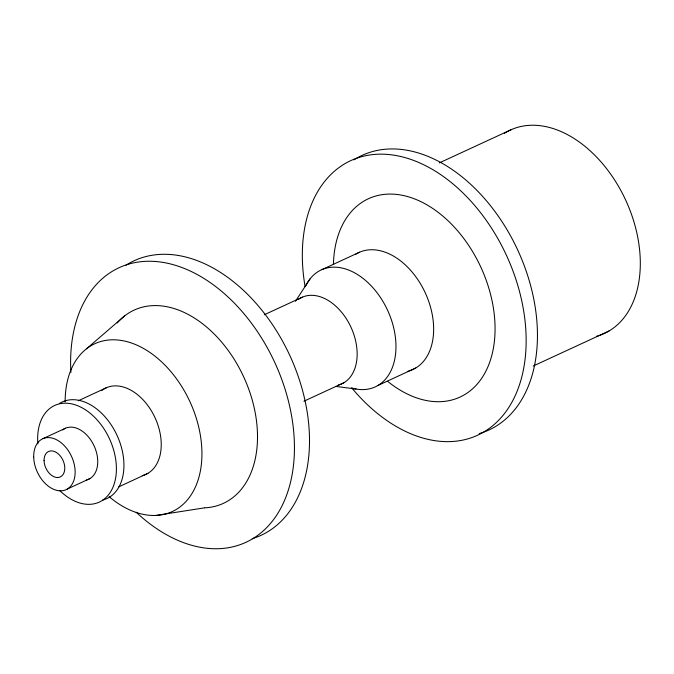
<?xml version="1.0" encoding="UTF-8"?>
<svg xmlns="http://www.w3.org/2000/svg" width="674" height="674" viewBox="0 0 674 674"><rect width="100%" height="100%" fill="white"/><g stroke="black" fill="none" stroke-linecap="round" stroke-linejoin="round"><path stroke-width="1.01" d="M295.439 301.278L310.166 278.741M86.542 348.761L124.631 315.912M118.658 486.914L147.96 473.3M439.322 162.897L511.44 129.568M321.869 269.634L359.545 252.219M78.277 400.777L106.467 387.702M264.334 314.741L302.39 297.15M42.925 438.664L65.538 428.217M67.333 489.021L89.945 478.565M303.923 401.215L343.883 382.739M378.013 385.435L415.69 368.021M533.159 366.049L609.077 330.968M155.905 515.442L204.508 507.842M335.77 386.421L356.057 389.016M62.665 429.945A28.005 18.805 65.2 0 1 93.863 445.371A28.005 18.805 65.2 0 1 86.592 479.955M37.862 443.863A53.212 35.73 65.2 0 1 80.155 406.818A53.212 35.73 65.2 0 1 115.043 480.874A53.212 35.73 65.2 0 1 59.952 490.756M59.379 403.532A53.212 35.73 65.2 0 1 117.352 436.053A53.212 35.73 65.2 0 1 102.743 500.057M101.597 390.642A47.61 31.973 65.2 0 1 154.632 416.852A47.61 31.973 65.2 0 1 142.273 475.659M65.151 401.839A92.422 62.067 65.2 0 1 141.675 347.464A92.422 62.067 65.2 0 1 199.942 473.106A92.422 62.067 65.2 0 1 109.121 496.654M117.251 322.93A106.433 71.469 65.2 0 1 243.011 375.426A106.433 71.469 65.2 0 1 204.795 507.834M70.905 372.36A151.246 101.563 65.2 0 1 193.008 272.355A151.246 101.563 65.2 0 1 290.671 481.632A151.246 101.563 65.2 0 1 136.173 512.223M126.013 265.194A151.246 101.563 65.2 0 1 289.828 355.51A151.246 101.563 65.2 0 1 252.27 538.669M298.135 299.618A47.61 31.973 65.2 0 1 350.792 326.814A47.61 31.973 65.2 0 1 338.196 385.107M305.347 286.627A64.418 43.254 65.2 0 1 361.289 277.09A64.418 43.254 65.2 0 1 395.722 352.51A64.418 43.254 65.2 0 1 351.601 387.954M355.493 254.384A64.418 43.254 65.2 0 1 425.673 293.746A64.418 43.254 65.2 0 1 407.989 371.222M333.445 264.056A109.23 73.348 65.2 0 1 424.898 203.708A109.23 73.348 65.2 0 1 492.863 350.927A109.23 73.348 65.2 0 1 387.575 381.29M305.086 286.534A151.246 101.563 65.2 0 1 419.675 162.889A151.246 101.563 65.2 0 1 520.48 381.627A151.246 101.563 65.2 0 1 351.862 388.03M353.96 159.839A151.246 101.563 65.2 0 1 518.095 250.854A151.246 101.563 65.2 0 1 479.214 433.609M504.388 133.326A112.027 75.227 65.2 0 1 626.171 201.181A112.027 75.227 65.2 0 1 596.557 336.292M44.063 460.603A14.002 9.402 65.2 0 0 59.851 477.108A14.002 9.402 65.2 0 0 59.354 454.916A14.002 9.402 65.2 0 0 44.063 460.603M33.7 456.997A28.005 18.805 65.2 0 0 65.277 490.006A28.005 18.805 65.2 0 0 64.283 445.624A28.005 18.805 65.2 0 0 33.7 456.997"/></g></svg>
